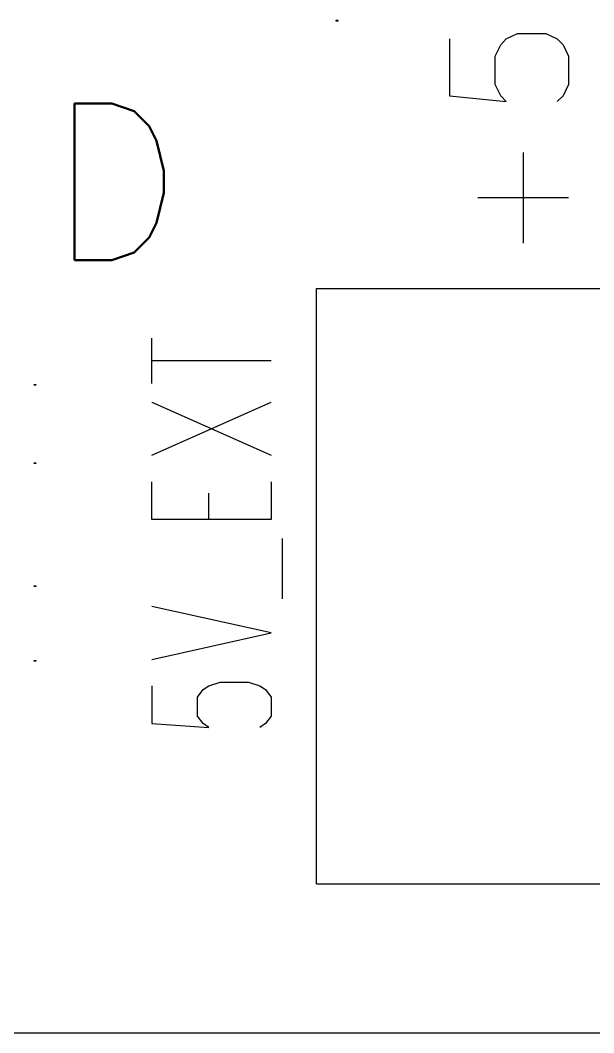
# Model space of a CAD drawing. Header units: millimetres. Extents: x -139 to 75, y -28 to 93.
# Drawn here: x -110.67 to -103.33, y -25.26 to -12.3 of the extents above; entities that cross this region are included whole.
import ezdxf

# ---------------------------------------------------------------- set-up
doc = ezdxf.new("R2010")
doc.units = ezdxf.units.MM
doc.header["$MEASUREMENT"] = 0
doc.header["$XCLIPFRAME"] = 0
doc.layers.add('Layer 1', color=7, linetype='Continuous')
picture_1 = doc.add_image_def('image205.jpg', size_in_pixel=(109, 41))
picture_2 = doc.add_image_def('image206.jpg', size_in_pixel=(109, 48))
picture_3 = doc.add_image_def('image207.jpg', size_in_pixel=(109, 34))
picture_4 = doc.add_image_def('image208.jpg', size_in_pixel=(109, 48))
picture_5 = doc.add_image_def('image209.jpg', size_in_pixel=(109, 48))
picture_6 = doc.add_image_def('image213.jpg', size_in_pixel=(109, 62))

msp = doc.modelspace()

# ---------------------------------------------------------------- linework, layer by layer
at = {"layer": 'Layer 1', "color": 136, "lineweight": 30}
for points, knots in [([(-105.1712, -12.5443), (-105.1712, -12.5443), (-105.1712, -13.2708), (-105.1712, -13.2708), (-105.1712, -13.2708), (-105.1712, -13.2708), (-104.4448, -13.3444), (-104.4448, -13.3444), (-104.4448, -13.3444), (-104.4448, -13.3444), (-104.5159, -13.2708), (-104.5159, -13.2708), (-104.5159, -13.2708), (-104.5159, -13.2708), (-104.5896, -13.126), (-104.5896, -13.126), (-104.5896, -13.126), (-104.5896, -13.126), (-104.5896, -12.7628), (-104.5896, -12.7628), (-104.5896, -12.7628), (-104.5896, -12.7628), (-104.5159, -12.618), (-104.5159, -12.618), (-104.5159, -12.618), (-104.5159, -12.618), (-104.4448, -12.5443), (-104.4448, -12.5443), (-104.4448, -12.5443), (-104.4448, -12.5443), (-104.3, -12.4732), (-104.3, -12.4732), (-104.3, -12.4732), (-104.3, -12.4732), (-103.9368, -12.4732), (-103.9368, -12.4732), (-103.9368, -12.4732), (-103.9368, -12.4732), (-103.792, -12.5443), (-103.792, -12.5443), (-103.792, -12.5443), (-103.792, -12.5443), (-103.7184, -12.618), (-103.7184, -12.618), (-103.7184, -12.618), (-103.7184, -12.618), (-103.6472, -12.7628), (-103.6472, -12.7628), (-103.6472, -12.7628), (-103.6472, -12.7628), (-103.6472, -13.126), (-103.6472, -13.126), (-103.6472, -13.126), (-103.6472, -13.126), (-103.7184, -13.2708), (-103.7184, -13.2708), (-103.7184, -13.2708), (-103.7184, -13.2708), (-103.792, -13.3444), (-103.792, -13.3444)], [0, 0, 0, 0, 0.0625, 0.0625, 0.0625, 0.0625, 0.125, 0.125, 0.125, 0.125, 0.1875, 0.1875, 0.1875, 0.1875, 0.25, 0.25, 0.25, 0.25, 0.3125, 0.3125, 0.3125, 0.3125, 0.375, 0.375, 0.375, 0.375, 0.4375, 0.4375, 0.4375, 0.4375, 0.5, 0.5, 0.5, 0.5, 0.5625, 0.5625, 0.5625, 0.5625, 0.625, 0.625, 0.625, 0.625, 0.6875, 0.6875, 0.6875, 0.6875, 0.75, 0.75, 0.75, 0.75, 0.8125, 0.8125, 0.8125, 0.8125, 0.875, 0.875, 0.875, 0.875, 1, 1, 1, 1]), ([(-105.1712, -12.5443), (-105.1712, -12.5443), (-105.1712, -12.5443), (-105.1712, -12.5443), (-105.1712, -12.5443), (-105.1712, -12.5443), (-105.1712, -12.5443), (-105.1712, -12.5443)], [0, 0, 0, 0, 0.3333333, 0.3333333, 0.3333333, 0.3333333, 1, 1, 1, 1]), ([(-103.6472, -14.5763), (-103.6472, -14.5763), (-103.6472, -14.5763), (-103.6472, -14.5763), (-103.6472, -14.5763), (-103.6472, -14.5763), (-103.6472, -14.5763), (-103.6472, -14.5763)], [0, 0, 0, 0, 0.3333333, 0.3333333, 0.3333333, 0.3333333, 1, 1, 1, 1]), ([(-104.2264, -15.158), (-104.2264, -15.158), (-104.2264, -15.158), (-104.2264, -15.158), (-104.2264, -15.158), (-104.2264, -15.158), (-104.2264, -15.158), (-104.2264, -15.158)], [0, 0, 0, 0, 0.3333333, 0.3333333, 0.3333333, 0.3333333, 1, 1, 1, 1]), ([(-106.8756, -15.7397), (-106.8756, -15.7397), (-106.8756, -15.7397), (-106.8756, -15.7397), (-106.8756, -15.7397), (-106.8756, -15.7397), (-106.8756, -15.7397), (-106.8756, -15.7397)], [0, 0, 0, 0, 0.3333333, 0.3333333, 0.3333333, 0.3333333, 1, 1, 1, 1]), ([(-106.8756, -23.3597), (-106.8756, -23.3597), (-106.8756, -23.3597), (-106.8756, -23.3597), (-106.8756, -23.3597), (-106.8756, -23.3597), (-106.8756, -23.3597), (-106.8756, -23.3597)], [0, 0, 0, 0, 0.3333333, 0.3333333, 0.3333333, 0.3333333, 1, 1, 1, 1]), ([(-106.8756, -23.3597), (-106.8756, -23.3597), (-106.8756, -23.3597), (-106.8756, -23.3597), (-106.8756, -23.3597), (-106.8756, -23.3597), (-106.8756, -23.3597), (-106.8756, -23.3597)], [0, 0, 0, 0, 0.3333333, 0.3333333, 0.3333333, 0.3333333, 1, 1, 1, 1])]:
    msp.add_open_spline(points, degree=3, knots=knots, dxfattribs=at)
at = {"layer": 'Layer 1', "color": 136, "lineweight": 50}
msp.add_open_spline([(-109.9718, -15.3739), (-109.9718, -15.3739), (-109.9718, -13.3724), (-109.9718, -13.3724), (-109.9718, -13.3724), (-109.9718, -13.3724), (-109.4969, -13.3724), (-109.4969, -13.3724), (-109.4969, -13.3724), (-109.4969, -13.3724), (-109.2098, -13.4689), (-109.2098, -13.4689), (-109.2098, -13.4689), (-109.2098, -13.4689), (-109.0193, -13.6594), (-109.0193, -13.6594), (-109.0193, -13.6594), (-109.0193, -13.6594), (-108.9254, -13.8499), (-108.9254, -13.8499), (-108.9254, -13.8499), (-108.9254, -13.8499), (-108.8288, -14.2309), (-108.8288, -14.2309), (-108.8288, -14.2309), (-108.8288, -14.2309), (-108.8288, -14.5154), (-108.8288, -14.5154), (-108.8288, -14.5154), (-108.8288, -14.5154), (-108.9254, -14.8964), (-108.9254, -14.8964), (-108.9254, -14.8964), (-108.9254, -14.8964), (-109.0193, -15.0869), (-109.0193, -15.0869), (-109.0193, -15.0869), (-109.0193, -15.0869), (-109.2098, -15.2774), (-109.2098, -15.2774), (-109.2098, -15.2774), (-109.2098, -15.2774), (-109.4969, -15.3739), (-109.4969, -15.3739), (-109.4969, -15.3739), (-109.4969, -15.3739), (-109.9718, -15.3739), (-109.9718, -15.3739)], degree=3, knots=[0, 0, 0, 0, 0.0769231, 0.0769231, 0.0769231, 0.0769231, 0.1538462, 0.1538462, 0.1538462, 0.1538462, 0.2307692, 0.2307692, 0.2307692, 0.2307692, 0.3076923, 0.3076923, 0.3076923, 0.3076923, 0.3846154, 0.3846154, 0.3846154, 0.3846154, 0.4615385, 0.4615385, 0.4615385, 0.4615385, 0.5384615, 0.5384615, 0.5384615, 0.5384615, 0.6153846, 0.6153846, 0.6153846, 0.6153846, 0.6923077, 0.6923077, 0.6923077, 0.6923077, 0.7692308, 0.7692308, 0.7692308, 0.7692308, 0.8461538, 0.8461538, 0.8461538, 0.8461538, 1, 1, 1, 1], dxfattribs=at)
at = {"layer": 'Layer 1', "color": 136, "lineweight": 30}
for points in [[(-104.2264, -15.158), (-104.2264, -15.158), (-104.2264, -13.9972), (-104.2264, -13.9972)], [(-103.6472, -14.5763), (-103.6472, -14.5763), (-104.808, -14.5763), (-104.808, -14.5763)], [(-106.8756, -15.7397), (-106.8756, -15.7397), (-96.7156, -15.7397), (-96.7156, -15.7397)], [(-106.8756, -23.3597), (-106.8756, -23.3597), (-106.8756, -15.7397), (-106.8756, -15.7397)], [(-106.8756, -23.3597), (-106.8756, -23.3597), (-96.7156, -23.3597), (-96.7156, -23.3597)]]:
    msp.add_open_spline(points, degree=3, dxfattribs=at)
at = {"layer": 'Layer 1', "color": 136, "lineweight": 25}
for points in [[(-108.9812, -16.9538), (-108.9812, -16.9538), (-108.9812, -16.3747), (-108.9812, -16.3747)], [(-107.4572, -16.6642), (-107.4572, -16.6642), (-108.9812, -16.6642), (-108.9812, -16.6642)], [(-108.9812, -17.8733), (-108.9812, -17.8733), (-107.4572, -17.1951), (-107.4572, -17.1951)], [(-108.9812, -17.1951), (-108.9812, -17.1951), (-107.4572, -17.8733), (-107.4572, -17.8733)], [(-108.2548, -18.6962), (-108.2548, -18.6962), (-108.2548, -18.3584), (-108.2548, -18.3584)], [(-107.3099, -19.7122), (-107.3099, -19.7122), (-107.3099, -18.9375), (-107.3099, -18.9375)]]:
    msp.add_open_spline(points, degree=3, dxfattribs=at)
for points, knots in [([(-107.4572, -16.6642), (-107.4572, -16.6642), (-107.4572, -16.6642), (-107.4572, -16.6642), (-107.4572, -16.6642), (-107.4572, -16.6642), (-107.4572, -16.6642), (-107.4572, -16.6642)], [0, 0, 0, 0, 0.3333333, 0.3333333, 0.3333333, 0.3333333, 1, 1, 1, 1]), ([(-108.9812, -16.9538), (-108.9812, -16.9538), (-108.9812, -16.9538), (-108.9812, -16.9538), (-108.9812, -16.9538), (-108.9812, -16.9538), (-108.9812, -16.9538), (-108.9812, -16.9538)], [0, 0, 0, 0, 0.3333333, 0.3333333, 0.3333333, 0.3333333, 1, 1, 1, 1]), ([(-108.9812, -17.1951), (-108.9812, -17.1951), (-108.9812, -17.1951), (-108.9812, -17.1951), (-108.9812, -17.1951), (-108.9812, -17.1951), (-108.9812, -17.1951), (-108.9812, -17.1951)], [0, 0, 0, 0, 0.3333333, 0.3333333, 0.3333333, 0.3333333, 1, 1, 1, 1]), ([(-108.9812, -17.8733), (-108.9812, -17.8733), (-108.9812, -17.8733), (-108.9812, -17.8733), (-108.9812, -17.8733), (-108.9812, -17.8733), (-108.9812, -17.8733), (-108.9812, -17.8733)], [0, 0, 0, 0, 0.3333333, 0.3333333, 0.3333333, 0.3333333, 1, 1, 1, 1]), ([(-107.4572, -18.2111), (-107.4572, -18.2111), (-107.4572, -18.6962), (-107.4572, -18.6962), (-107.4572, -18.6962), (-107.4572, -18.6962), (-108.9812, -18.6962), (-108.9812, -18.6962), (-108.9812, -18.6962), (-108.9812, -18.6962), (-108.9812, -18.2111), (-108.9812, -18.2111)], [0, 0, 0, 0, 0.25, 0.25, 0.25, 0.25, 0.5, 0.5, 0.5, 0.5, 1, 1, 1, 1]), ([(-107.4572, -18.2111), (-107.4572, -18.2111), (-107.4572, -18.2111), (-107.4572, -18.2111), (-107.4572, -18.2111), (-107.4572, -18.2111), (-107.4572, -18.2111), (-107.4572, -18.2111)], [0, 0, 0, 0, 0.3333333, 0.3333333, 0.3333333, 0.3333333, 1, 1, 1, 1]), ([(-108.2548, -18.6962), (-108.2548, -18.6962), (-108.2548, -18.6962), (-108.2548, -18.6962), (-108.2548, -18.6962), (-108.2548, -18.6962), (-108.2548, -18.6962), (-108.2548, -18.6962)], [0, 0, 0, 0, 0.3333333, 0.3333333, 0.3333333, 0.3333333, 1, 1, 1, 1]), ([(-108.9812, -20.4869), (-108.9812, -20.4869), (-107.4572, -20.1466), (-107.4572, -20.1466), (-107.4572, -20.1466), (-107.4572, -20.1466), (-108.9812, -19.8087), (-108.9812, -19.8087)], [0, 0, 0, 0, 0.3333333, 0.3333333, 0.3333333, 0.3333333, 1, 1, 1, 1]), ([(-107.3099, -19.7122), (-107.3099, -19.7122), (-107.3099, -19.7122), (-107.3099, -19.7122), (-107.3099, -19.7122), (-107.3099, -19.7122), (-107.3099, -19.7122), (-107.3099, -19.7122)], [0, 0, 0, 0, 0.3333333, 0.3333333, 0.3333333, 0.3333333, 1, 1, 1, 1]), ([(-108.9812, -20.4869), (-108.9812, -20.4869), (-108.9812, -20.4869), (-108.9812, -20.4869), (-108.9812, -20.4869), (-108.9812, -20.4869), (-108.9812, -20.4869), (-108.9812, -20.4869)], [0, 0, 0, 0, 0.3333333, 0.3333333, 0.3333333, 0.3333333, 1, 1, 1, 1]), ([(-108.9812, -20.8247), (-108.9812, -20.8247), (-108.9812, -21.3073), (-108.9812, -21.3073), (-108.9812, -21.3073), (-108.9812, -21.3073), (-108.2548, -21.3581), (-108.2548, -21.3581), (-108.2548, -21.3581), (-108.2548, -21.3581), (-108.3259, -21.3073), (-108.3259, -21.3073), (-108.3259, -21.3073), (-108.3259, -21.3073), (-108.3996, -21.2108), (-108.3996, -21.2108), (-108.3996, -21.2108), (-108.3996, -21.2108), (-108.3996, -20.9695), (-108.3996, -20.9695), (-108.3996, -20.9695), (-108.3996, -20.9695), (-108.3259, -20.873), (-108.3259, -20.873), (-108.3259, -20.873), (-108.3259, -20.873), (-108.2548, -20.8247), (-108.2548, -20.8247), (-108.2548, -20.8247), (-108.2548, -20.8247), (-108.11, -20.7765), (-108.11, -20.7765), (-108.11, -20.7765), (-108.11, -20.7765), (-107.7468, -20.7765), (-107.7468, -20.7765), (-107.7468, -20.7765), (-107.7468, -20.7765), (-107.602, -20.8247), (-107.602, -20.8247), (-107.602, -20.8247), (-107.602, -20.8247), (-107.5284, -20.873), (-107.5284, -20.873), (-107.5284, -20.873), (-107.5284, -20.873), (-107.4572, -20.9695), (-107.4572, -20.9695), (-107.4572, -20.9695), (-107.4572, -20.9695), (-107.4572, -21.2108), (-107.4572, -21.2108), (-107.4572, -21.2108), (-107.4572, -21.2108), (-107.5284, -21.3073), (-107.5284, -21.3073), (-107.5284, -21.3073), (-107.5284, -21.3073), (-107.602, -21.3581), (-107.602, -21.3581)], [0, 0, 0, 0, 0.0625, 0.0625, 0.0625, 0.0625, 0.125, 0.125, 0.125, 0.125, 0.1875, 0.1875, 0.1875, 0.1875, 0.25, 0.25, 0.25, 0.25, 0.3125, 0.3125, 0.3125, 0.3125, 0.375, 0.375, 0.375, 0.375, 0.4375, 0.4375, 0.4375, 0.4375, 0.5, 0.5, 0.5, 0.5, 0.5625, 0.5625, 0.5625, 0.5625, 0.625, 0.625, 0.625, 0.625, 0.6875, 0.6875, 0.6875, 0.6875, 0.75, 0.75, 0.75, 0.75, 0.8125, 0.8125, 0.8125, 0.8125, 0.875, 0.875, 0.875, 0.875, 1, 1, 1, 1]), ([(-108.9812, -20.8247), (-108.9812, -20.8247), (-108.9812, -20.8247), (-108.9812, -20.8247), (-108.9812, -20.8247), (-108.9812, -20.8247), (-108.9812, -20.8247), (-108.9812, -20.8247)], [0, 0, 0, 0, 0.3333333, 0.3333333, 0.3333333, 0.3333333, 1, 1, 1, 1])]:
    msp.add_open_spline(points, degree=3, knots=knots, dxfattribs=at)
at = {"layer": 'Layer 1', "color": 52, "lineweight": 30}
msp.add_open_spline([(-132.3542, -25.2647), (-132.3542, -25.2647), (-92.3544, -25.2647), (-92.3544, -25.2647)], degree=3, dxfattribs=at)

# ---------------------------------------------------------------- pictures from other files: only their frames are drawn
at = {"layer": 'Layer 1', "color": 136}
image = msp.add_image(picture_6, insert=(-105.1712, -13.3444), size_in_units=(1.5139, 0.8611), dxfattribs=at)
image.set_boundary_path([(-105.171, -13.344), (-103.647, -12.473)])
image.dxf.flags = 3
image = msp.add_image(picture_4, insert=(-108.9812, -17.8733), size_in_units=(1.5139, 0.6667), dxfattribs=at)
image.set_boundary_path([(-108.981, -17.873), (-107.457, -17.195)])
image.dxf.flags = 3
image = msp.add_image(picture_5, insert=(-108.9812, -17.8733), size_in_units=(1.5139, 0.6667), dxfattribs=at)
image.set_boundary_path([(-108.981, -17.873), (-107.457, -17.195)])
image.dxf.flags = 3
image = msp.add_image(picture_3, insert=(-108.9812, -18.6962), size_in_units=(1.5139, 0.4722), dxfattribs=at)
image.set_boundary_path([(-108.981, -18.696), (-107.457, -18.211)])
image.dxf.flags = 3
image = msp.add_image(picture_2, insert=(-108.9812, -20.4869), size_in_units=(1.5139, 0.6667), dxfattribs=at)
image.set_boundary_path([(-108.981, -20.487), (-107.457, -19.809)])
image.dxf.flags = 3
image = msp.add_image(picture_1, insert=(-108.9812, -21.3581), size_in_units=(1.5139, 0.5694), dxfattribs=at)
image.set_boundary_path([(-108.981, -21.358), (-107.457, -20.776)])
image.dxf.flags = 3

doc.saveas('drawing.dxf')
